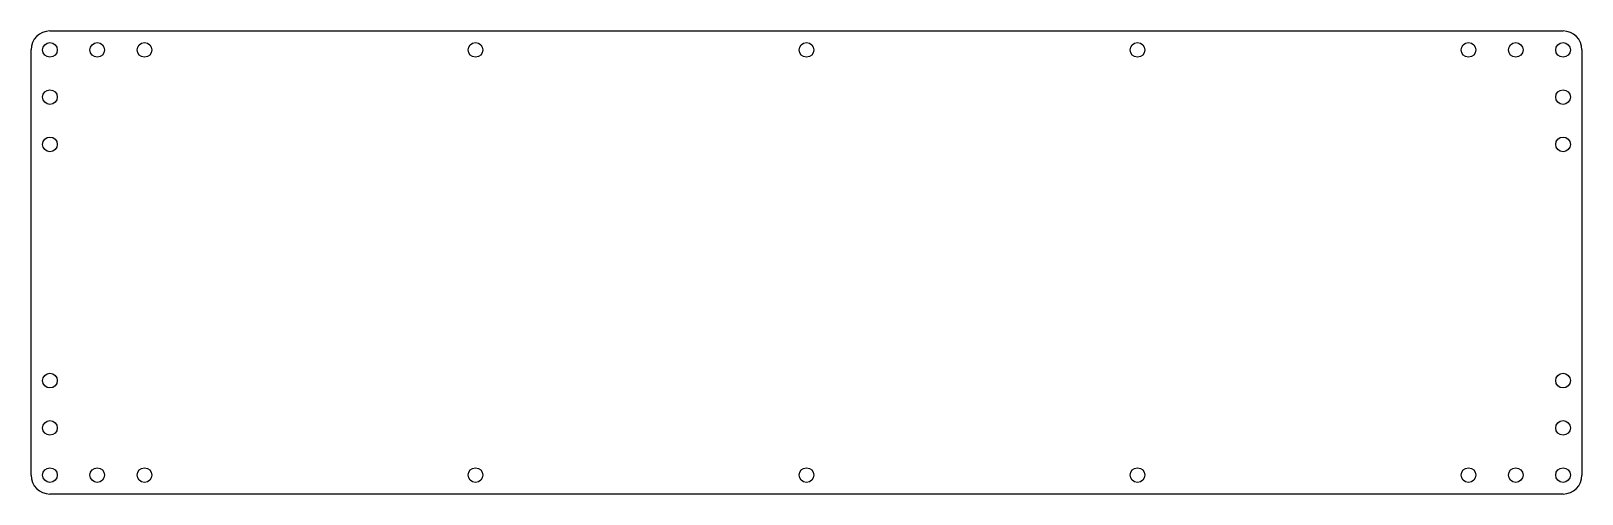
# Model space of a CAD drawing. Header units: millimetres. Extents: x -164 to 164, y -49 to 49.
import ezdxf

# ---------------------------------------------------------------- set-up
doc = ezdxf.new("R2010")
doc.units = ezdxf.units.MM
doc.layers.add('Shape2DView', color=7, linetype='CONTINUOUS')

msp = doc.modelspace()

# ---------------------------------------------------------------- linework, layer by layer
at = {"layer": 'Shape2DView'}
for p, q in [((-160, 49), (160, 49)), ((-164, -45), (-164, 45)), ((164, 45), (164, -45)), ((160, -49), (-160, -49))]:
    msp.add_line(p, q, dxfattribs=at)
for centre in [(-160, 45), (-150, 45), (-140, 45), (-70, 45), (0, 45), (70, 45), (140, 45), (150, 45), (160, 45), (-160, 35), (160, 35), (-160, 25), (160, 25), (-160, -25), (160, -25), (-160, -35), (160, -35), (-160, -45), (-150, -45), (-140, -45), (-70, -45), (0, -45), (70, -45), (140, -45), (150, -45), (160, -45)]:
    msp.add_circle(centre, 1.55, dxfattribs=at)
for centre, start, end in [((-160, 45), 90, 180), ((160, 45), 0, 90), ((-160, -45), 180, -90), ((160, -45), -90, 0)]:
    msp.add_arc(centre, 4, start, end, dxfattribs=at)

doc.saveas('drawing.dxf')
